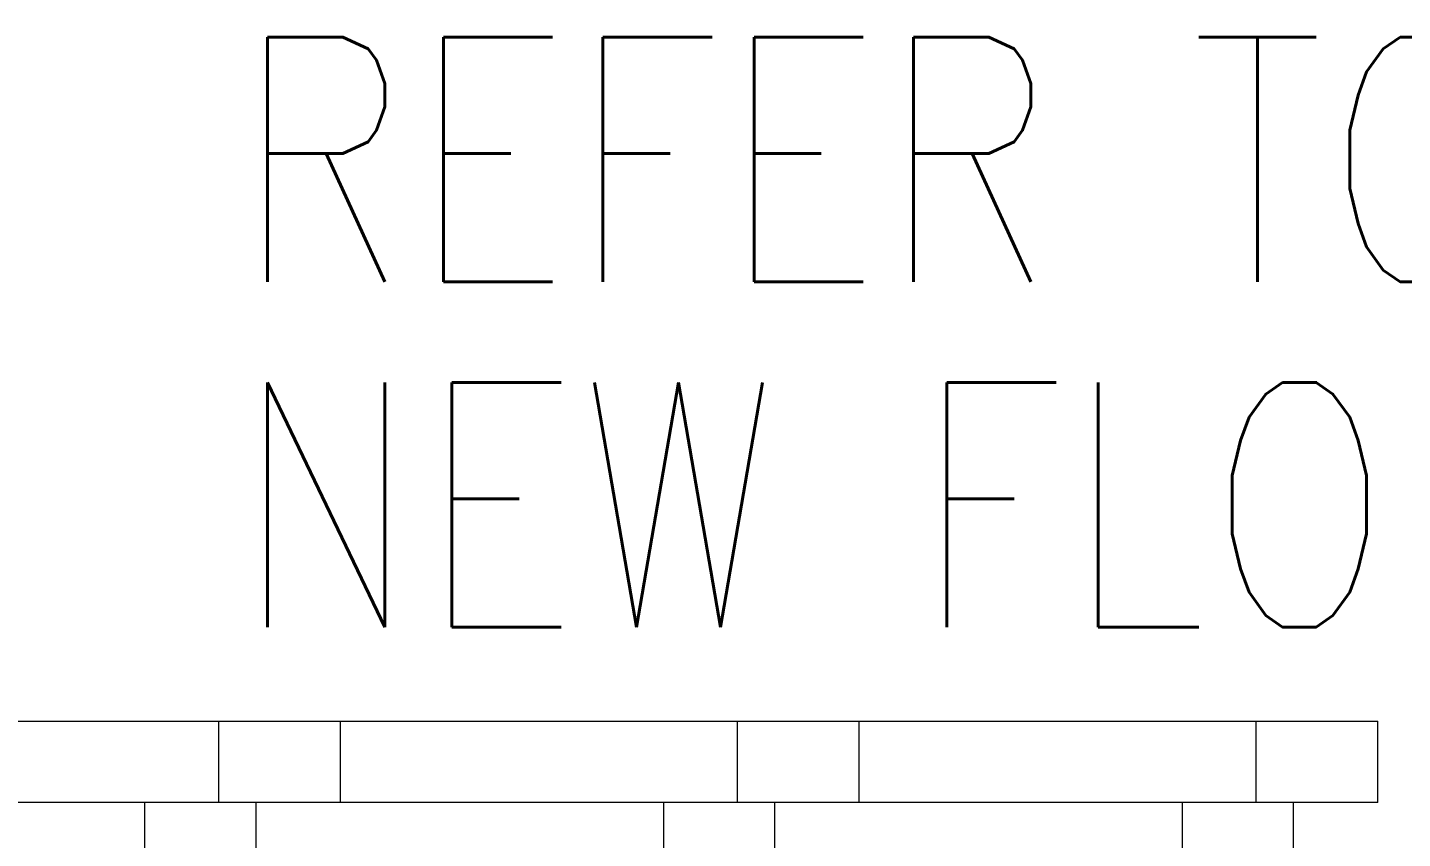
# Model space of a CAD drawing. Header units: millimetres. Extents: x -2196631 to 160, y -11674 to 51770.
# Drawn here: x -1075905 to -1075062, y 34950 to 35447 of the extents above; entities that cross this region are included whole.
import ezdxf
from ezdxf.enums import TextEntityAlignment as Align

# ---------------------------------------------------------------- set-up
doc = ezdxf.new("R2010")
doc.units = ezdxf.units.MM
doc.linetypes.add('DM1', pattern=[0.35, 0.05, -0.05, 0.2, -0.05])
doc.layers.add('28 Xref BA305$0$A-FLOR-HRAL', color=11, linetype='Continuous', lineweight=9)
doc.layers.add('TEXT 3', color=3, linetype='Continuous')
doc.styles.add('E100', font='ROMTH.shx', dxfattribs={"width": 0.85})
doc.styles.add('E175', font='ROMTH.shx', dxfattribs={"width": 0.85, "height": 4})
doc.styles.add('Romens', font='romans.shx', dxfattribs={"width": 0.8})
doc.dimstyles.new('AA-50 mm', dxfattribs={"dimtxt": 120, "dimasz": 120, "dimexe": 160, "dimexo": 12, "dimgap": 100, "dimtad": 1, "dimdec": 0, "dimzin": 0, "dimdsep": 46, "dimtxsty": 'Romens', "dimcen": 0.3, "dimdle": 2, "dimclrd": 1, "dimclre": 1, "dimclrt": 3, "dimadec": 0, "dimazin": 0, "dimtfac": 1, "dimtdec": 0, "dimtix": 1, "dimtmove": 1, "dimatfit": 3, "dimfxl": 0, "dimtolj": 1, "dimtzin": 0, "dimarcsym": 0})

# ---------------------------------------------------------------- blocks, each defined once
blk = doc.blocks.new('28 Xref BA305$0$Railings 47 - Railings 1-3143273-ZONE A_SECTION G')
at = {"layer": '28 Xref BA305$0$A-FLOR-HRAL', "color": 2}
for p, q in [((-1076566.33, 2150), (-1075787.85, 2150)), ((-1075787.85, 2150), (-1075713.37, 2150)), ((-1075787.85, 2100), (-1075787.85, 2150)), ((-1075713.37, 2100), (-1075713.37, 2150)), ((-1075787.85, 2100), (-1076566.33, 2100)), ((-1075833.33, 2100), (-1075833.33, 2065)), ((-1075713.37, 2100), (-1075787.85, 2100)), ((-1075765.16, 2100), (-1075765.16, 2065))]:
    blk.add_line(p, q, dxfattribs=at)
blk = doc.blocks.new('28 Xref BA305$0$Railings 48 - Railings 1-3143409-ZONE A_SECTION G')
at = {"layer": '28 Xref BA305$0$A-FLOR-HRAL', "color": 2}
for p, q in [((-1075713.37, 2150), (-1075469.91, 2150)), ((-1075469.91, 2150), (-1075395.44, 2150)), ((-1075469.91, 2100), (-1075469.91, 2150)), ((-1075395.44, 2100), (-1075395.44, 2150)), ((-1075469.91, 2100), (-1075713.37, 2100)), ((-1075515.39, 2100), (-1075515.39, 2065)), ((-1075395.44, 2100), (-1075469.91, 2100)), ((-1075447.23, 2100), (-1075447.23, 2065))]:
    blk.add_line(p, q, dxfattribs=at)
blk = doc.blocks.new('28 Xref BA305$0$Railings 49 - Railings 1-3143545-ZONE A_SECTION G')
at = {"layer": '28 Xref BA305$0$A-FLOR-HRAL', "color": 2}
for p, q in [((-1075395.44, 2150), (-1075151.98, 2150)), ((-1075151.98, 2150), (-1075077.5, 2150)), ((-1075151.98, 2100), (-1075151.98, 2150)), ((-1075077.5, 2100), (-1075077.5, 2150)), ((-1075151.98, 2100), (-1075395.44, 2100)), ((-1075197.46, 2100), (-1075197.46, 2065)), ((-1075077.5, 2100), (-1075151.98, 2100)), ((-1075129.29, 2100), (-1075129.29, 2065))]:
    blk.add_line(p, q, dxfattribs=at)
blk = doc.blocks.new('28 Xref BA305')
at = {"layer": '28 Xref BA305$0$A-FLOR-HRAL', "color": 250}
for name in ['28 Xref BA305$0$Railings 47 - Railings 1-3143273-ZONE A_SECTION G', '28 Xref BA305$0$Railings 48 - Railings 1-3143409-ZONE A_SECTION G', '28 Xref BA305$0$Railings 49 - Railings 1-3143545-ZONE A_SECTION G']:
    blk.add_blockref(name, (0, 0), dxfattribs=at)
at = {"color": 10, "linetype": 'Continuous', "style": 'E175', "width": 0.85}
blk.add_attdef('POOL_SIDE_ELEVATION', (-1089924.93658, -4582.55958), '', height=320, dxfattribs=at)
at = {"color": 6, "linetype": 'Continuous', "style": 'E100', "width": 0.85}
blk.add_attdef('SCALE', text='', height=160, dxfattribs=at).set_placement((-1092437.31517, -4942.55958), align=Align.RIGHT)
blk = doc.blocks.new('*D625')
at = {"color": 1, "linetype": 'DM1', "lineweight": -2, "transparency": 16777216}
for p, q in [((-2, 37761.38), (160, 37761.38)), ((-2, 34172.11), (160, 34172.11))]:
    blk.add_line(p, q, dxfattribs=at)
at = {"color": 1, "lineweight": -2, "transparency": 16777216}
blk.add_line((0, 37641.38), (0, 34292.11), dxfattribs=at)
at = {"color": 1, "transparency": 16777216}
for points in [[(-20, 37641.38), (20, 37641.38), (0, 37761.38)], [(-20, 34292.11), (20, 34292.11), (0, 34172.11)]]:
    blk.add_solid(points, dxfattribs=at)
at = {"layer": 'Defpoints', "color": 0, "transparency": 16777216}
for p in [(-1100938.71, 37761.38), (-1100938.71, 34172.11), (0, 34172.11)]:
    blk.add_point(p, dxfattribs=at)
at = {"color": 3, "transparency": 16777216, "insert": (-160, 35966.74), "char_height": 120, "attachment_point": 5, "rotation": 90, "style": 'Romens'}
blk.add_mtext('\\A1;3589', dxfattribs=at)

msp = doc.modelspace()

# ---------------------------------------------------------------- block references
msp.add_blockref('28 Xref BA305', (0, 32871.6594))

# ---------------------------------------------------------------- next in the draw order: texts
at = {"layer": 'TEXT 3', "char_height": 150, "width": 4240.389247, "attachment_point": 1, "style": 'Romens'}
for s, insert in [('REFER TO STRUCTURAL AS-BUILT DRAWING', (-1075778.6773, 35440.9265)), ('NEW FLOOR FINISH REFER TO ID/LA', (-1075778.6773, 35229.2598))]:
    msp.add_mtext(s, dxfattribs=dict(at, insert=insert))

# ---------------------------------------------------------------- next in the draw order: dimensions: what is measured, and where the dimension line sits
dim = msp.add_linear_dim(base=(0, 34172.105), p1=(-1100938.7079, 37761.3818), p2=(-1100938.7079, 34172.105), angle=90, dimstyle='AA-50 mm', override={"dimfxl": 2, "dimfxlon": 1})
dim.commit()
dim.dimension.update_dxf_attribs({"geometry": '*D625', "text_midpoint": (-160, 35966.7434)})

doc.saveas('drawing.dxf')
